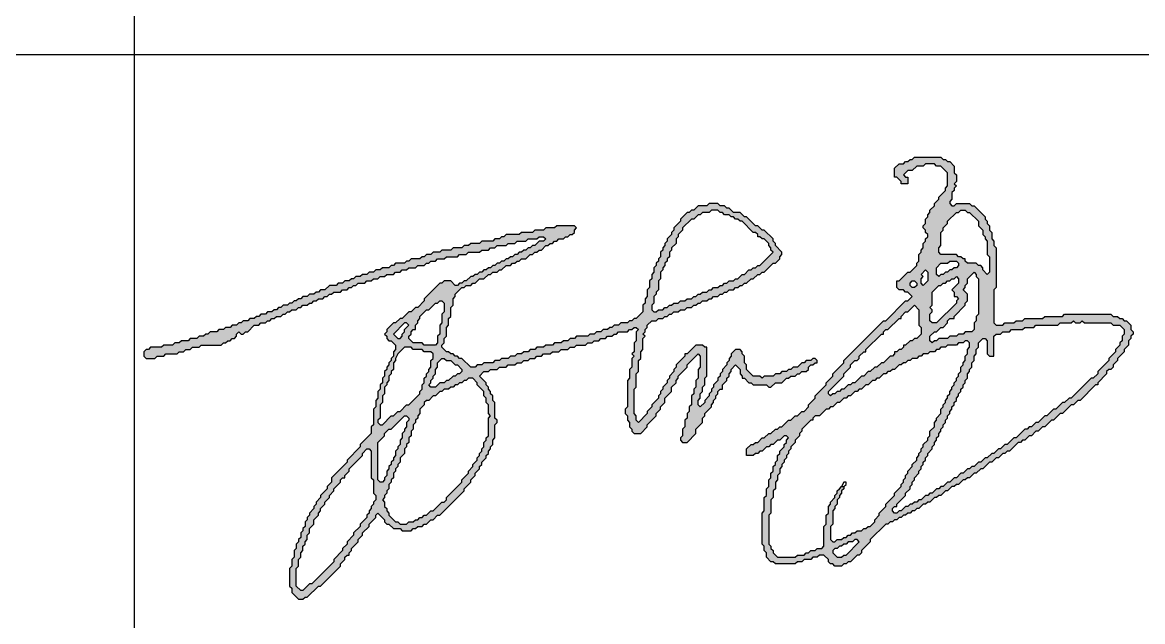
# Model space of a CAD drawing. Extents: x 37173252 to 74842692, y 59158332 to 118813339.
# Drawn here: x 37749441 to 37757051, y 59245144 to 59249210 of the extents above; entities that cross this region are included whole.
import ezdxf

# ---------------------------------------------------------------- set-up
doc = ezdxf.new("R2010")
doc.units = 0
doc.header["$LTSCALE"] = 1000
doc.header["$MEASUREMENT"] = 0
doc.layers.add('TITLIN', color=7, linetype='Continuous')
doc.layers.add('WALL', color=4, linetype='Continuous')

# ---------------------------------------------------------------- blocks, each defined once
blk = doc.blocks.new('TITLEA')
at = {"layer": 'TITLIN'}
for p, q in [((-2510.4, 19532.2), (-2510.4, 9970)), ((-4667.9, 17132.2), (0, 17132.2))]:
    blk.add_line(p, q, dxfattribs=at)
blk = doc.blocks.new('A$C1D1021E3')
at = {"linetype": 'Continuous'}
h = blk.add_hatch(color=256, dxfattribs=at)
h.paths.add_polyline_path([(139, 14), (140, 14), (140, 15), (144, 19), (144, 20), (145, 21), (146, 21), (147, 22), (147, 23), (149, 25), (149, 26), (152, 29), (152, 30), (154, 32), (154, 34), (155, 35), (155, 36), (156, 37), (156, 38), (155, 39), (155, 41), (153, 43), (152, 43), (151, 44), (150, 44), (149, 45), (147, 45), (146, 46), (125, 46), (124, 45), (116, 45), (115, 44), (107, 44), (106, 43), (103, 43), (102, 42), (98, 42), (97, 41), (94, 41), (93, 42), (93, 57), (94, 58), (94, 76), (93, 77), (93, 79), (92, 80), (92, 83), (91, 84), (91, 86), (90, 87), (90, 88), (89, 89), (89, 90), (84, 95), (83, 95), (82, 96), (76, 96), (75, 95), (74, 95), (73, 96), (73, 97), (74, 98), (74, 101), (75, 102), (75, 103), (76, 104), (75, 105), (76, 106), (76, 109), (75, 110), (75, 113), (73, 115), (72, 115), (71, 116), (70, 116), (69, 117), (57, 117), (56, 116), (55, 116), (54, 115), (53, 115), (52, 114), (50, 114), (48, 112), (48, 108), (49, 108), (51, 106), (51, 105), (54, 105), (54, 108), (53, 108), (52, 109), (54, 111), (56, 111), (58, 113), (61, 113), (62, 114), (66, 114), (67, 113), (69, 113), (72, 110), (72, 104), (71, 103), (71, 102), (68, 99), (68, 98), (66, 96), (66, 95), (64, 93), (64, 92), (63, 91), (63, 90), (62, 89), (62, 87), (61, 86), (61, 85), (62, 84), (62, 83), (63, 82), (63, 81), (62, 80), (62, 79), (61, 78), (61, 76), (60, 75), (60, 74), (59, 73), (59, 70), (58, 69), (58, 68), (55, 65), (54, 65), (50, 61), (49, 61), (49, 58), (50, 57), (52, 57), (53, 56), (54, 56), (56, 54), (54, 52), (53, 52), (44, 43), (43, 43), (25, 25), (25, 24), (20, 19), (20, 18), (17, 15), (17, 14), (12, 9), (12, 8), (9, 5), (9, 4), (7, 2), (6, 2), (4, 0), (3, 0), (1, -2), (0, -2), (-3, -5), (-4, -5), (-5, -6), (-6, -6), (-8, -8), (-9, -8), (-11, -10), (-12, -10), (-14, -12), (-15, -12), (-16, -13), (-17, -13), (-19, -15), (-19, -18), (-16, -18), (-15, -17), (-14, -17), (-13, -16), (-12, -16), (-10, -14), (-9, -14), (-8, -13), (-7, -13), (-5, -11), (-4, -11), (-2, -9), (-1, -9), (0, -10), (-1, -11), (-1, -12), (-2, -13), (-2, -14), (-4, -16), (-4, -17), (-5, -18), (-5, -20), (-6, -21), (-6, -22), (-7, -23), (-7, -25), (-8, -26), (-8, -28), (-9, -29), (-9, -32), (-10, -33), (-10, -36), (-11, -37), (-11, -43), (-12, -44), (-12, -58), (-11, -59), (-11, -61), (-10, -62), (-10, -64), (-8, -66), (-7, -66), (-6, -67), (3, -67), (4, -66), (6, -66), (7, -65), (10, -65), (11, -64), (13, -64), (14, -63), (16, -63), (18, -65), (18, -66), (19, -67), (20, -67), (21, -68), (24, -68), (25, -67), (26, -67), (27, -66), (28, -66), (31, -63), (32, -63), (33, -62), (33, -61), (37, -57), (37, -56), (44, -49), (45, -49), (46, -48), (47, -48), (48, -47), (49, -47), (50, -46), (51, -46), (52, -45), (53, -45), (54, -44), (55, -44), (56, -43), (57, -43), (58, -42), (59, -42), (61, -40), (62, -40), (63, -39), (64, -39), (66, -37), (67, -37), (68, -36), (69, -36), (71, -34), (72, -34), (74, -32), (75, -32), (76, -31), (77, -31), (79, -29), (80, -29), (81, -28), (82, -28), (84, -26), (85, -26), (87, -24), (88, -24), (91, -21), (92, -21), (94, -19), (95, -19), (97, -17), (98, -17), (99, -16), (100, -16), (104, -12), (105, -12), (106, -11), (107, -11), (109, -9), (110, -9), (112, -7), (113, -7), (115, -5), (116, -5), (119, -2), (120, -2), (123, 1), (124, 1), (128, 5), (129, 5), (131, 7), (132, 7)])
h.paths.add_polyline_path([(18, 10), (18, 11), (25, 18), (25, 19), (28, 22), (28, 23), (30, 25), (31, 25), (32, 26), (32, 27), (34, 29), (35, 29), (35, 30), (42, 37), (43, 37), (43, 38), (44, 39), (45, 39), (50, 44), (51, 44), (51, 45), (53, 47), (54, 47), (57, 50), (59, 48), (59, 41), (60, 40), (60, 37), (58, 35), (57, 35), (56, 34), (55, 34), (53, 32), (52, 32), (52, 31), (51, 30), (50, 30), (49, 29), (48, 29), (48, 28), (47, 27), (46, 27), (43, 24), (42, 24), (40, 22), (39, 22), (37, 20), (36, 20), (34, 18), (33, 18), (30, 15), (29, 15), (28, 14), (27, 14), (25, 12), (24, 12), (23, 11), (22, 11), (21, 10), (20, 10), (19, 9)], flags=16)
h.paths.add_polyline_path([(17, 3), (18, 3), (19, 4), (20, 4), (22, 6), (23, 6), (25, 8), (26, 8), (27, 9), (28, 9), (30, 11), (31, 11), (32, 12), (33, 12), (35, 14), (36, 14), (38, 16), (39, 16), (40, 17), (41, 17), (43, 19), (44, 19), (45, 20), (46, 20), (47, 21), (48, 21), (50, 23), (51, 23), (52, 24), (53, 24), (54, 25), (55, 25), (56, 26), (58, 26), (59, 27), (60, 27), (61, 28), (63, 28), (64, 29), (66, 29), (67, 30), (68, 30), (69, 31), (71, 31), (72, 32), (76, 32), (77, 33), (79, 33), (80, 34), (81, 34), (82, 33), (82, 31), (81, 30), (81, 28), (80, 27), (80, 25), (79, 24), (79, 23), (78, 22), (78, 20), (77, 19), (77, 18), (76, 17), (76, 16), (75, 15), (75, 14), (74, 13), (74, 12), (73, 11), (73, 10), (72, 9), (72, 8), (71, 7), (71, 6), (70, 5), (70, 4), (69, 3), (69, 1), (67, -1), (67, -2), (66, -3), (66, -5), (64, -7), (64, -9), (63, -10), (63, -11), (61, -13), (61, -14), (60, -15), (60, -16), (59, -17), (59, -18), (58, -19), (58, -20), (56, -22), (56, -23), (54, -25), (54, -26), (53, -27), (53, -28), (52, -29), (52, -30), (51, -31), (51, -32), (48, -35), (48, -36), (44, -40), (44, -41), (41, -44), (41, -45), (39, -47), (39, -48), (37, -50), (36, -50), (35, -51), (34, -51), (33, -52), (31, -52), (30, -53), (29, -53), (28, -54), (27, -54), (26, -55), (25, -55), (24, -56), (22, -56), (21, -57), (20, -57), (19, -56), (19, -50), (20, -49), (20, -43), (21, -42), (21, -41), (22, -40), (22, -38), (23, -37), (23, -36), (24, -35), (24, -34), (25, -33), (25, -32), (24, -32), (23, -33), (22, -34), (22, -35), (21, -36), (21, -37), (19, -39), (19, -40), (18, -41), (18, -44), (17, -45), (17, -49), (16, -50), (16, -59), (15, -60), (13, -60), (12, -61), (10, -61), (9, -62), (8, -62), (7, -63), (4, -63), (3, -64), (-5, -64), (-7, -62), (-7, -61), (-8, -60), (-8, -59), (-9, -58), (-9, -45), (-8, -44), (-8, -38), (-7, -37), (-7, -34), (-6, -33), (-6, -30), (-5, -29), (-5, -27), (-4, -26), (-4, -24), (-3, -23), (-3, -22), (-2, -21), (-2, -20), (-1, -19), (-1, -18), (0, -17), (0, -16), (1, -15), (1, -14), (3, -12), (3, -11), (5, -9), (5, -8), (6, -7), (6, -6), (10, -2), (11, -2), (11, -1), (12, 0), (14, 0)], flags=16)
h.paths.add_polyline_path([(63, -17), (65, -15), (65, -14), (66, -13), (66, -12), (67, -11), (67, -10), (68, -9), (68, -8), (69, -7), (69, -6), (70, -5), (70, -4), (71, -3), (71, -2), (72, -1), (72, 0), (73, 1), (73, 2), (74, 3), (74, 4), (75, 5), (75, 6), (76, 7), (76, 8), (77, 9), (77, 10), (78, 11), (78, 12), (79, 13), (79, 14), (80, 15), (80, 16), (81, 17), (81, 19), (82, 20), (82, 21), (83, 22), (83, 24), (84, 25), (84, 27), (85, 28), (85, 30), (86, 31), (86, 33), (88, 35), (89, 35), (90, 34), (90, 28), (91, 27), (93, 27), (93, 36), (94, 37), (96, 37), (97, 38), (100, 38), (101, 39), (106, 39), (107, 40), (111, 40), (112, 41), (122, 41), (123, 42), (128, 42), (129, 43), (130, 42), (132, 42), (133, 43), (134, 42), (146, 42), (147, 41), (150, 41), (152, 39), (152, 37), (151, 36), (151, 34), (150, 33), (150, 32), (148, 30), (148, 29), (145, 26), (145, 25), (140, 20), (140, 19), (138, 17), (137, 17), (128, 8), (127, 8), (125, 6), (124, 6), (121, 3), (120, 3), (117, 0), (116, 0), (113, -3), (112, -3), (110, -5), (109, -5), (108, -6), (107, -6), (103, -10), (102, -10), (99, -13), (98, -13), (96, -15), (95, -15), (93, -17), (92, -17), (90, -19), (89, -19), (87, -21), (86, -21), (84, -23), (83, -23), (82, -24), (81, -24), (79, -26), (78, -26), (76, -28), (75, -28), (73, -30), (72, -30), (70, -32), (69, -32), (68, -33), (67, -33), (65, -35), (64, -35), (63, -36), (62, -36), (60, -38), (59, -38), (58, -39), (57, -39), (56, -40), (55, -40), (54, -41), (53, -41), (51, -43), (50, -43), (49, -44), (48, -44), (47, -43), (47, -42), (48, -41), (49, -41), (49, -40), (53, -36), (53, -35), (55, -33), (55, -32), (56, -31), (56, -30), (57, -29), (57, -28), (59, -26), (59, -25), (60, -24), (60, -23), (61, -22), (61, -21), (62, -20), (62, -19), (63, -18)], flags=17)
h.paths.add_polyline_path([(64, 34), (64, 36), (66, 38), (67, 38), (69, 40), (70, 40), (72, 42), (72, 43), (73, 44), (75, 44), (75, 45), (80, 50), (80, 51), (81, 52), (81, 55), (79, 57), (80, 58), (80, 59), (81, 60), (81, 62), (84, 65), (85, 64), (85, 63), (86, 62), (86, 46), (85, 45), (85, 43), (84, 42), (84, 39), (83, 38), (80, 38), (79, 37), (77, 37), (76, 36), (73, 36), (72, 35), (68, 35), (67, 34), (66, 34), (65, 33)], flags=16)
h.paths.add_polyline_path([(64, 43), (64, 46), (65, 47), (65, 48), (64, 49), (65, 50), (65, 56), (68, 59), (69, 59), (70, 60), (71, 60), (72, 61), (73, 61), (74, 62), (75, 62), (76, 63), (77, 62), (77, 60), (74, 57), (75, 56), (75, 54), (76, 54), (77, 53), (76, 52), (76, 51), (67, 42), (65, 42)], flags=16)
h.paths.add_polyline_path([(30, -56), (31, -56), (32, -57), (26, -63), (25, -63), (24, -64), (22, -64), (20, -62), (20, -61), (21, -60), (22, -60), (23, -59), (24, -59), (25, -58), (26, -58), (27, -57), (29, -57)], flags=16)
h.paths.add_polyline_path([(56, 58), (55, 59), (55, 60), (56, 61), (57, 61), (58, 60), (58, 59), (57, 58)], flags=16)
h.paths.add_polyline_path([(61, 59), (60, 60), (60, 62), (61, 63), (60, 64), (62, 66), (63, 65), (63, 61)], flags=16)
h.paths.add_polyline_path([(68, 63), (67, 64), (67, 67), (69, 69), (72, 69), (73, 70), (76, 70), (77, 69), (77, 68), (76, 67), (75, 67), (74, 66), (73, 66), (72, 65), (71, 65), (70, 64), (69, 64)], flags=16)
h.paths.add_polyline_path([(69, 73), (68, 74), (68, 76), (69, 77), (69, 83), (70, 84), (70, 85), (72, 87), (72, 88), (76, 92), (77, 92), (78, 93), (80, 93), (81, 92), (82, 92), (86, 88), (86, 86), (88, 84), (88, 82), (89, 81), (89, 80), (90, 79), (90, 73), (91, 72), (91, 65), (90, 64), (88, 66), (88, 67), (87, 68), (86, 68), (85, 69), (81, 69), (80, 70), (80, 71), (79, 71), (78, 72), (77, 72), (76, 73)], flags=16)
h = blk.add_hatch(color=256, dxfattribs=at)
h.paths.add_polyline_path([(-133, 6), (-134, 7), (-134, 9), (-135, 10), (-135, 11), (-136, 12), (-136, 13), (-137, 14), (-137, 15), (-140, 18), (-138, 20), (-136, 20), (-135, 21), (-132, 21), (-131, 22), (-128, 22), (-127, 23), (-124, 23), (-123, 24), (-121, 24), (-120, 25), (-118, 25), (-117, 26), (-115, 26), (-114, 27), (-112, 27), (-111, 28), (-108, 28), (-107, 29), (-104, 29), (-103, 30), (-100, 30), (-99, 31), (-97, 31), (-96, 32), (-92, 32), (-91, 33), (-89, 33), (-88, 34), (-86, 34), (-85, 35), (-83, 35), (-82, 36), (-80, 36), (-79, 37), (-78, 37), (-77, 38), (-73, 38), (-72, 39), (-71, 39), (-70, 40), (-69, 40), (-68, 39), (-69, 38), (-69, 34), (-70, 33), (-70, 29), (-71, 28), (-70, 27), (-71, 26), (-71, 22), (-72, 21), (-72, 17), (-73, 16), (-73, 4), (-74, 3), (-74, 1), (-73, 0), (-73, -2), (-72, -3), (-72, -5), (-71, -6), (-71, -7), (-70, -8), (-67, -8), (-64, -5), (-64, -4), (-60, 0), (-60, 1), (-58, 3), (-58, 4), (-56, 6), (-56, 8), (-53, 11), (-53, 13), (-51, 15), (-51, 16), (-50, 17), (-50, 18), (-46, 22), (-46, 23), (-41, 28), (-40, 27), (-40, 22), (-41, 21), (-41, 17), (-42, 16), (-42, 13), (-43, 12), (-43, 10), (-44, 9), (-44, 5), (-45, 4), (-45, 2), (-46, 1), (-46, -1), (-47, -2), (-47, -5), (-48, -6), (-48, -9), (-49, -10), (-49, -11), (-48, -12), (-46, -12), (-42, -8), (-42, -6), (-39, -3), (-39, -1), (-38, 0), (-38, 1), (-35, 4), (-35, 5), (-34, 6), (-34, 7), (-33, 8), (-33, 9), (-32, 10), (-32, 11), (-31, 12), (-30, 12), (-30, 14), (-28, 16), (-28, 17), (-27, 18), (-27, 19), (-26, 20), (-26, 21), (-24, 23), (-22, 21), (-22, 19), (-21, 18), (-21, 17), (-20, 17), (-18, 15), (-17, 15), (-16, 14), (-10, 14), (-9, 13), (-8, 13), (-6, 15), (-3, 15), (-1, 17), (0, 17), (1, 18), (3, 18), (4, 19), (5, 19), (6, 20), (8, 20), (9, 21), (9, 22), (10, 23), (11, 23), (12, 24), (13, 24), (13, 25), (12, 26), (11, 26), (10, 25), (8, 25), (7, 24), (6, 24), (4, 22), (2, 22), (1, 21), (0, 21), (-1, 20), (-3, 20), (-4, 19), (-6, 19), (-7, 18), (-11, 18), (-12, 17), (-13, 18), (-16, 18), (-19, 21), (-19, 23), (-20, 24), (-20, 27), (-21, 28), (-21, 29), (-22, 30), (-24, 30), (-26, 28), (-26, 27), (-27, 26), (-27, 25), (-28, 24), (-28, 23), (-30, 21), (-30, 20), (-31, 19), (-31, 18), (-32, 17), (-32, 16), (-34, 14), (-34, 13), (-35, 12), (-35, 11), (-36, 10), (-36, 9), (-38, 7), (-38, 6), (-40, 4), (-41, 5), (-41, 7), (-40, 8), (-40, 10), (-39, 11), (-39, 13), (-38, 14), (-38, 17), (-37, 18), (-37, 31), (-38, 31), (-39, 32), (-42, 32), (-46, 28), (-47, 28), (-47, 27), (-51, 23), (-51, 22), (-52, 21), (-52, 20), (-54, 18), (-54, 17), (-55, 16), (-55, 15), (-57, 13), (-57, 12), (-58, 11), (-58, 10), (-59, 9), (-59, 8), (-62, 5), (-62, 4), (-64, 2), (-64, 1), (-68, -3), (-69, -2), (-69, 0), (-70, 1), (-70, 12), (-69, 13), (-69, 19), (-68, 20), (-68, 25), (-67, 26), (-67, 29), (-66, 30), (-66, 35), (-65, 36), (-66, 37), (-65, 38), (-65, 39), (-64, 40), (-64, 41), (-62, 43), (-60, 43), (-59, 44), (-57, 44), (-56, 45), (-55, 45), (-54, 46), (-53, 46), (-52, 47), (-50, 47), (-49, 48), (-47, 48), (-46, 49), (-44, 49), (-43, 50), (-42, 50), (-41, 51), (-40, 51), (-39, 52), (-37, 52), (-36, 53), (-35, 53), (-34, 54), (-32, 54), (-31, 55), (-30, 55), (-29, 56), (-28, 56), (-27, 57), (-25, 57), (-24, 58), (-23, 58), (-22, 59), (-21, 59), (-20, 60), (-19, 60), (-17, 62), (-16, 62), (-14, 64), (-13, 64), (-12, 65), (-11, 65), (-7, 69), (-6, 69), (-4, 71), (-4, 72), (-3, 73), (-3, 74), (-6, 77), (-6, 78), (-7, 79), (-7, 80), (-11, 84), (-12, 84), (-14, 86), (-15, 86), (-19, 90), (-20, 90), (-22, 92), (-25, 92), (-27, 94), (-28, 94), (-29, 95), (-31, 95), (-32, 96), (-36, 96), (-37, 95), (-41, 95), (-43, 93), (-44, 93), (-45, 92), (-46, 92), (-49, 89), (-49, 88), (-52, 85), (-52, 84), (-53, 83), (-53, 82), (-55, 80), (-55, 79), (-56, 78), (-56, 77), (-57, 76), (-57, 75), (-58, 74), (-58, 72), (-59, 71), (-59, 70), (-60, 69), (-60, 68), (-61, 67), (-61, 65), (-62, 64), (-62, 62), (-63, 61), (-63, 58), (-64, 57), (-64, 54), (-65, 53), (-65, 51), (-66, 50), (-66, 47), (-69, 44), (-70, 44), (-71, 43), (-72, 43), (-73, 42), (-76, 42), (-77, 41), (-79, 41), (-80, 40), (-81, 40), (-82, 39), (-84, 39), (-85, 38), (-87, 38), (-88, 37), (-90, 37), (-91, 36), (-96, 36), (-97, 35), (-99, 35), (-100, 34), (-102, 34), (-103, 33), (-106, 33), (-107, 32), (-110, 32), (-111, 31), (-114, 31), (-115, 30), (-117, 30), (-118, 29), (-120, 29), (-121, 28), (-123, 28), (-124, 27), (-126, 27), (-127, 26), (-130, 26), (-131, 25), (-133, 25), (-134, 24), (-138, 24), (-139, 23), (-141, 23), (-142, 22), (-144, 22), (-148, 26), (-149, 26), (-150, 27), (-151, 27), (-152, 28), (-153, 28), (-154, 29), (-155, 29), (-157, 31), (-157, 32), (-156, 33), (-156, 35), (-155, 36), (-155, 40), (-154, 41), (-154, 44), (-153, 45), (-153, 49), (-152, 50), (-152, 53), (-151, 54), (-151, 55), (-148, 58), (-147, 58), (-146, 59), (-144, 59), (-143, 60), (-142, 60), (-140, 62), (-138, 62), (-136, 64), (-135, 64), (-134, 65), (-132, 65), (-131, 66), (-130, 66), (-128, 68), (-126, 68), (-125, 69), (-124, 69), (-123, 70), (-122, 70), (-121, 71), (-119, 71), (-117, 73), (-116, 73), (-115, 74), (-114, 74), (-113, 75), (-112, 75), (-110, 77), (-109, 77), (-108, 78), (-107, 78), (-106, 79), (-105, 79), (-104, 80), (-102, 80), (-101, 81), (-100, 81), (-99, 82), (-98, 82), (-97, 83), (-97, 84), (-96, 85), (-97, 86), (-105, 86), (-106, 85), (-110, 85), (-111, 84), (-115, 84), (-116, 83), (-121, 83), (-122, 82), (-128, 82), (-129, 81), (-130, 81), (-131, 80), (-133, 80), (-134, 79), (-139, 79), (-140, 78), (-144, 78), (-145, 77), (-147, 77), (-148, 76), (-152, 76), (-153, 75), (-157, 75), (-158, 74), (-161, 74), (-162, 73), (-164, 73), (-165, 72), (-166, 72), (-167, 71), (-171, 71), (-172, 70), (-173, 70), (-174, 69), (-178, 69), (-179, 68), (-180, 68), (-181, 67), (-184, 67), (-185, 66), (-187, 66), (-188, 65), (-190, 65), (-191, 64), (-193, 64), (-194, 63), (-196, 63), (-197, 62), (-198, 62), (-199, 61), (-201, 61), (-202, 60), (-204, 60), (-205, 59), (-208, 59), (-210, 57), (-212, 57), (-213, 56), (-214, 56), (-215, 55), (-217, 55), (-218, 54), (-220, 54), (-221, 53), (-222, 53), (-223, 52), (-224, 52), (-225, 51), (-226, 51), (-227, 50), (-229, 50), (-230, 49), (-231, 49), (-232, 48), (-233, 48), (-234, 47), (-236, 47), (-237, 46), (-239, 46), (-240, 45), (-241, 45), (-242, 44), (-244, 44), (-245, 43), (-247, 43), (-248, 42), (-249, 42), (-250, 41), (-252, 41), (-253, 40), (-255, 40), (-256, 39), (-258, 39), (-259, 38), (-262, 38), (-263, 37), (-264, 37), (-265, 36), (-267, 36), (-268, 35), (-271, 35), (-272, 34), (-275, 34), (-276, 33), (-278, 33), (-279, 32), (-283, 32), (-284, 31), (-289, 31), (-290, 30), (-291, 30), (-292, 29), (-292, 27), (-291, 26), (-287, 26), (-286, 27), (-283, 27), (-282, 28), (-277, 28), (-276, 29), (-274, 29), (-273, 30), (-271, 30), (-270, 31), (-267, 31), (-266, 32), (-257, 32), (-256, 33), (-255, 33), (-254, 34), (-253, 34), (-252, 35), (-251, 35), (-250, 36), (-250, 37), (-249, 38), (-248, 37), (-247, 37), (-246, 38), (-245, 38), (-242, 41), (-240, 41), (-239, 42), (-237, 42), (-236, 43), (-235, 43), (-234, 44), (-233, 44), (-232, 45), (-230, 45), (-229, 46), (-228, 46), (-227, 47), (-226, 47), (-225, 48), (-223, 48), (-222, 49), (-221, 49), (-220, 50), (-218, 50), (-217, 51), (-216, 51), (-215, 52), (-214, 52), (-213, 53), (-211, 53), (-210, 54), (-209, 54), (-208, 55), (-207, 55), (-206, 56), (-203, 56), (-202, 57), (-200, 57), (-199, 58), (-198, 58), (-197, 59), (-196, 59), (-195, 60), (-192, 60), (-191, 61), (-189, 61), (-188, 62), (-186, 62), (-185, 63), (-183, 63), (-182, 64), (-179, 64), (-178, 65), (-176, 65), (-175, 66), (-173, 66), (-172, 67), (-169, 67), (-168, 68), (-165, 68), (-164, 69), (-163, 69), (-162, 70), (-160, 70), (-159, 71), (-156, 71), (-155, 72), (-150, 72), (-149, 73), (-146, 73), (-145, 74), (-140, 74), (-139, 75), (-136, 75), (-135, 76), (-133, 76), (-132, 77), (-128, 77), (-127, 78), (-124, 78), (-123, 79), (-119, 79), (-118, 80), (-114, 80), (-113, 81), (-111, 81), (-110, 80), (-111, 79), (-113, 79), (-115, 77), (-116, 77), (-117, 76), (-118, 76), (-119, 75), (-120, 75), (-121, 74), (-122, 74), (-123, 73), (-124, 73), (-125, 72), (-126, 72), (-127, 71), (-128, 71), (-129, 70), (-130, 70), (-131, 69), (-132, 69), (-133, 68), (-134, 68), (-135, 67), (-136, 67), (-137, 66), (-138, 66), (-139, 65), (-140, 65), (-141, 64), (-142, 64), (-143, 63), (-144, 63), (-146, 61), (-147, 61), (-148, 60), (-149, 60), (-150, 59), (-151, 59), (-153, 61), (-156, 61), (-157, 60), (-158, 60), (-165, 53), (-165, 52), (-168, 49), (-169, 49), (-171, 47), (-172, 47), (-175, 44), (-176, 44), (-178, 42), (-179, 42), (-182, 39), (-182, 38), (-183, 37), (-182, 36), (-182, 35), (-181, 34), (-180, 34), (-178, 32), (-178, 30), (-179, 29), (-179, 27), (-180, 26), (-180, 25), (-181, 24), (-181, 23), (-182, 22), (-182, 21), (-183, 20), (-183, 18), (-184, 17), (-184, 15), (-185, 14), (-185, 12), (-186, 11), (-186, 8), (-187, 7), (-187, 4), (-188, 3), (-188, -4), (-189, -5), (-189, -8), (-194, -13), (-194, -14), (-200, -20), (-200, -21), (-207, -28), (-207, -30), (-209, -32), (-209, -33), (-212, -36), (-212, -37), (-214, -39), (-214, -40), (-215, -41), (-215, -42), (-217, -44), (-217, -45), (-218, -46), (-218, -47), (-219, -48), (-219, -50), (-220, -51), (-220, -52), (-221, -53), (-221, -55), (-222, -56), (-222, -57), (-223, -58), (-223, -60), (-224, -61), (-224, -64), (-225, -65), (-225, -68), (-226, -69), (-226, -77), (-225, -78), (-225, -80), (-222, -83), (-220, -83), (-219, -82), (-218, -82), (-213, -77), (-212, -77), (-203, -68), (-203, -67), (-201, -65), (-201, -64), (-200, -63), (-199, -63), (-199, -62), (-198, -61), (-198, -60), (-195, -57), (-195, -56), (-193, -54), (-193, -53), (-190, -50), (-190, -49), (-187, -46), (-187, -45), (-186, -44), (-183, -47), (-183, -48), (-182, -49), (-181, -49), (-179, -51), (-176, -51), (-175, -52), (-171, -52), (-170, -51), (-169, -51), (-168, -50), (-166, -50), (-165, -49), (-164, -49), (-162, -47), (-161, -47), (-159, -45), (-158, -45), (-147, -34), (-147, -33), (-144, -30), (-144, -29), (-142, -27), (-142, -26), (-140, -24), (-140, -23), (-139, -22), (-139, -21), (-137, -19), (-137, -18), (-136, -17), (-136, -16), (-135, -15), (-135, -14), (-134, -13), (-134, -11), (-133, -10), (-133, -4), (-132, -3), (-132, -2), (-133, -1)])
h.paths.add_polyline_path([(-172, 5), (-173, 5), (-176, 2), (-177, 2), (-179, 0), (-180, 0), (-184, -4), (-185, -4), (-186, -3), (-186, -2), (-185, -1), (-185, 5), (-184, 6), (-184, 9), (-183, 10), (-183, 13), (-182, 14), (-182, 15), (-181, 16), (-181, 18), (-180, 19), (-180, 20), (-179, 21), (-179, 24), (-178, 25), (-178, 26), (-177, 28), (-174, 31), (-171, 31), (-170, 30), (-166, 30), (-165, 29), (-162, 29), (-161, 28), (-161, 26), (-162, 25), (-162, 22), (-163, 21), (-163, 20), (-164, 19), (-164, 18), (-165, 17), (-165, 15), (-166, 14), (-166, 12), (-167, 11), (-167, 10)], flags=16)
h.paths.add_polyline_path([(-167, 3), (-165, 5), (-165, 6), (-164, 7), (-163, 7), (-161, 9), (-160, 9), (-158, 11), (-157, 11), (-156, 12), (-154, 12), (-153, 13), (-152, 13), (-151, 14), (-150, 14), (-149, 15), (-148, 15), (-147, 16), (-146, 16), (-145, 17), (-143, 17), (-141, 15), (-141, 14), (-138, 11), (-138, 9), (-137, 8), (-137, 6), (-136, 5), (-136, 1), (-135, 0), (-136, -1), (-136, -9), (-137, -10), (-137, -11), (-138, -12), (-138, -14), (-139, -15), (-139, -16), (-140, -17), (-140, -18), (-141, -19), (-141, -20), (-143, -22), (-143, -23), (-145, -25), (-145, -26), (-148, -29), (-148, -30), (-155, -37), (-155, -38), (-156, -39), (-157, -39), (-161, -43), (-162, -43), (-164, -45), (-165, -45), (-166, -46), (-167, -46), (-168, -47), (-169, -47), (-170, -48), (-172, -48), (-173, -49), (-176, -49), (-177, -48), (-178, -48), (-181, -45), (-181, -44), (-182, -43), (-182, -42), (-183, -41), (-183, -39), (-184, -38), (-183, -37), (-183, -36), (-182, -35), (-182, -34), (-181, -33), (-181, -31), (-180, -30), (-180, -29), (-179, -28), (-179, -26), (-178, -25), (-178, -24), (-177, -23), (-177, -22), (-176, -21), (-176, -19), (-174, -17), (-174, -15), (-173, -14), (-173, -13), (-172, -12), (-172, -10), (-171, -9), (-171, -7), (-170, -6), (-170, -4), (-169, -3), (-169, -2), (-168, -1), (-168, 0), (-167, 1)], flags=16)
h.paths.add_polyline_path([(-173, 0), (-172, -1), (-172, -2), (-173, -3), (-173, -5), (-174, -6), (-174, -7), (-175, -8), (-175, -10), (-176, -11), (-176, -13), (-177, -14), (-177, -15), (-178, -16), (-178, -18), (-179, -19), (-179, -20), (-180, -21), (-180, -22), (-181, -23), (-181, -24), (-182, -25), (-182, -27), (-183, -28), (-183, -29), (-184, -30), (-185, -30), (-186, -29), (-186, -12), (-183, -9), (-183, -8), (-181, -6), (-180, -6), (-174, 0)], flags=16)
h.paths.add_polyline_path([(-162, 13), (-163, 14), (-162, 15), (-162, 16), (-161, 17), (-161, 18), (-160, 19), (-160, 21), (-159, 22), (-159, 24), (-157, 26), (-156, 26), (-155, 25), (-153, 25), (-151, 23), (-150, 23), (-148, 21), (-148, 20), (-149, 19), (-150, 19), (-151, 18), (-152, 18), (-154, 16), (-155, 16), (-156, 15), (-158, 15), (-160, 13)], flags=16)
h.paths.add_polyline_path([(-189, -16), (-189, -28), (-188, -29), (-188, -35), (-187, -36), (-187, -38), (-188, -39), (-188, -40), (-189, -41), (-189, -42), (-190, -43), (-190, -44), (-191, -45), (-191, -46), (-194, -49), (-194, -50), (-197, -53), (-197, -54), (-200, -57), (-200, -58), (-202, -60), (-202, -61), (-206, -65), (-206, -66), (-216, -76), (-217, -76), (-220, -79), (-221, -79), (-223, -77), (-223, -69), (-222, -68), (-222, -65), (-221, -64), (-221, -62), (-220, -61), (-220, -59), (-219, -58), (-219, -57), (-218, -56), (-218, -54), (-217, -53), (-217, -51), (-215, -49), (-215, -47), (-213, -45), (-213, -44), (-212, -43), (-212, -42), (-210, -40), (-210, -39), (-208, -37), (-208, -36), (-206, -34), (-206, -33), (-203, -30), (-203, -29), (-202, -28), (-201, -28), (-201, -27), (-199, -25), (-199, -24), (-193, -18), (-193, -17), (-191, -15), (-190, -15)], flags=16)
h.paths.add_polyline_path([(-165, 32), (-166, 33), (-170, 33), (-172, 35), (-172, 36), (-171, 37), (-171, 38), (-170, 39), (-169, 39), (-169, 41), (-168, 42), (-168, 43), (-167, 44), (-167, 45), (-164, 48), (-163, 48), (-160, 51), (-159, 51), (-158, 52), (-157, 52), (-156, 51), (-156, 47), (-157, 46), (-157, 42), (-158, 41), (-158, 37), (-159, 36), (-159, 33), (-160, 32)], flags=16)
h.paths.add_polyline_path([(-176, 35), (-177, 35), (-179, 37), (-174, 42), (-173, 42), (-172, 41), (-174, 39), (-174, 38), (-175, 37), (-175, 36)], flags=16)
h.paths.add_polyline_path([(-62, 48), (-62, 50), (-61, 51), (-61, 54), (-60, 55), (-60, 56), (-59, 57), (-59, 61), (-58, 62), (-58, 65), (-57, 66), (-57, 67), (-56, 68), (-56, 69), (-55, 70), (-55, 71), (-54, 72), (-54, 74), (-53, 75), (-53, 76), (-51, 78), (-51, 80), (-50, 81), (-50, 82), (-48, 84), (-48, 85), (-44, 89), (-43, 89), (-41, 91), (-40, 91), (-39, 92), (-36, 92), (-35, 93), (-32, 93), (-31, 92), (-30, 92), (-29, 91), (-27, 91), (-26, 90), (-25, 90), (-24, 89), (-23, 89), (-22, 88), (-21, 88), (-16, 83), (-15, 83), (-14, 82), (-14, 81), (-13, 81), (-12, 80), (-11, 80), (-9, 78), (-9, 77), (-8, 76), (-8, 75), (-7, 74), (-13, 68), (-14, 68), (-15, 67), (-16, 67), (-17, 66), (-18, 66), (-20, 64), (-21, 64), (-23, 62), (-24, 62), (-25, 61), (-27, 61), (-28, 60), (-29, 60), (-30, 59), (-31, 59), (-32, 58), (-34, 58), (-35, 57), (-36, 57), (-37, 56), (-39, 56), (-40, 55), (-41, 55), (-42, 54), (-43, 54), (-44, 53), (-46, 53), (-47, 52), (-49, 52), (-50, 51), (-52, 51), (-53, 50), (-54, 50), (-55, 49), (-56, 49), (-57, 48), (-59, 48), (-60, 47), (-61, 47)], flags=17)
for p, q in [((-174, 31), (-177, 28)), ((-171, 31), (-174, 31)), ((-170, 30), (-171, 31)), ((-177, 28), (-178, 26)), ((-178, 26), (-178, 25)), ((-166, 30), (-170, 30)), ((-165, 29), (-166, 30)), ((-162, 29), (-165, 29)), ((-161, 28), (-162, 29)), ((-162, 25), (-161, 26)), ((-161, 26), (-161, 28)), ((-179, 21), (-180, 20)), ((-178, 25), (-179, 24)), ((-179, 24), (-179, 21)), ((-163, 21), (-162, 22)), ((-163, 20), (-163, 21)), ((-162, 22), (-162, 25)), ((-181, 16), (-182, 15)), ((-180, 19), (-181, 18)), ((-181, 18), (-181, 16)), ((-180, 20), (-180, 19)), ((-165, 17), (-164, 18)), ((-165, 15), (-165, 17)), ((-164, 19), (-163, 20)), ((-164, 18), (-164, 19)), ((-182, 14), (-183, 13)), ((-183, 13), (-183, 10)), ((-182, 15), (-182, 14)), ((-167, 11), (-166, 12)), ((-167, 10), (-167, 11)), ((-166, 14), (-165, 15)), ((-166, 12), (-166, 14)), ((-184, 6), (-185, 5)), ((-183, 10), (-184, 9)), ((-184, 9), (-184, 6)), ((-172, 5), (-167, 10)), ((-185, 5), (-185, -1)), ((-184, -4), (-180, 0)), ((-180, 0), (-179, 0)), ((-179, 0), (-177, 2)), ((-177, 2), (-176, 2)), ((-176, 2), (-173, 5)), ((-173, 5), (-172, 5)), ((-185, -1), (-186, -2)), ((-186, -2), (-186, -3)), ((-186, -3), (-185, -4)), ((-185, -4), (-184, -4))]:
    blk.add_line(p, q, dxfattribs=at)
for points in [[(156, 38), (156, 37), (155, 36), (155, 35), (154, 34), (154, 32), (152, 30), (152, 29), (149, 26), (149, 25), (147, 23), (147, 22), (146, 21), (145, 21), (144, 20), (144, 19), (140, 15), (140, 14), (139, 14), (132, 7), (131, 7), (129, 5), (128, 5), (124, 1), (123, 1), (120, -2), (119, -2), (116, -5), (115, -5), (113, -7), (112, -7), (110, -9), (109, -9), (107, -11), (106, -11), (105, -12), (104, -12), (100, -16), (99, -16), (98, -17), (97, -17), (95, -19), (94, -19), (92, -21), (91, -21), (88, -24), (87, -24), (85, -26), (84, -26), (82, -28), (81, -28), (80, -29), (79, -29), (77, -31), (76, -31), (75, -32), (74, -32), (72, -34), (71, -34), (69, -36), (68, -36), (67, -37), (66, -37), (64, -39), (63, -39), (62, -40), (61, -40), (59, -42), (58, -42), (57, -43), (56, -43), (55, -44), (54, -44), (53, -45), (52, -45), (51, -46), (50, -46), (49, -47), (48, -47), (47, -48), (46, -48), (45, -49), (44, -49), (37, -56), (37, -57), (33, -61), (33, -62), (32, -63), (31, -63), (28, -66), (27, -66), (26, -67), (25, -67), (24, -68), (21, -68), (20, -67), (19, -67), (18, -66), (18, -65), (16, -63), (14, -63), (13, -64), (11, -64), (10, -65), (7, -65), (6, -66), (4, -66), (3, -67), (-6, -67), (-7, -66), (-8, -66), (-10, -64), (-10, -62), (-11, -61), (-11, -59), (-12, -58), (-12, -44), (-11, -43), (-11, -37), (-10, -36), (-10, -33), (-9, -32), (-9, -29), (-8, -28), (-8, -26), (-7, -25), (-7, -23), (-6, -22), (-6, -21), (-5, -20), (-5, -18), (-4, -17), (-4, -16), (-2, -14), (-2, -13), (-1, -12), (-1, -11), (0, -10), (-1, -9), (-2, -9), (-4, -11), (-5, -11), (-7, -13), (-8, -13), (-9, -14), (-10, -14), (-12, -16), (-13, -16), (-14, -17), (-15, -17), (-16, -18), (-19, -18), (-19, -15), (-17, -13), (-16, -13), (-15, -12), (-14, -12), (-12, -10), (-11, -10), (-9, -8), (-8, -8), (-6, -6), (-5, -6), (-4, -5), (-3, -5), (0, -2), (1, -2), (3, 0), (4, 0), (6, 2), (7, 2), (9, 4), (9, 5), (12, 8), (12, 9), (17, 14), (17, 15), (20, 18), (20, 19), (25, 24), (25, 25), (43, 43), (44, 43), (53, 52), (54, 52), (56, 54), (54, 56), (53, 56), (52, 57), (50, 57), (49, 58), (49, 61), (50, 61), (54, 65), (55, 65), (58, 68), (58, 69), (59, 70), (59, 73), (60, 74), (60, 75), (61, 76), (61, 78), (62, 79), (62, 80), (63, 81), (63, 82), (62, 83), (62, 84), (61, 85), (61, 86), (62, 87), (62, 89), (63, 90), (63, 91), (64, 92), (64, 93), (66, 95), (66, 96), (68, 98), (68, 99), (71, 102), (71, 103), (72, 104), (72, 110), (69, 113), (67, 113), (66, 114), (62, 114), (61, 113), (58, 113), (56, 111), (54, 111), (52, 109), (53, 108), (54, 108), (54, 105), (51, 105), (51, 106), (49, 108), (48, 108), (48, 112), (50, 114), (52, 114), (53, 115), (54, 115), (55, 116), (56, 116), (57, 117), (69, 117), (70, 116), (71, 116), (72, 115), (73, 115), (75, 113), (75, 110), (76, 109), (76, 106), (75, 105), (76, 104), (75, 103), (75, 102), (74, 101), (74, 98), (73, 97), (73, 96), (74, 95), (75, 95), (76, 96), (82, 96), (83, 95), (84, 95), (89, 90), (89, 89), (90, 88), (90, 87), (91, 86), (91, 84), (92, 83), (92, 80), (93, 79), (93, 77), (94, 76), (94, 58), (93, 57), (93, 42), (94, 41), (97, 41), (98, 42), (102, 42), (103, 43), (106, 43), (107, 44), (115, 44), (116, 45), (124, 45), (125, 46), (146, 46), (147, 45), (149, 45), (150, 44), (151, 44), (152, 43), (153, 43), (155, 41), (155, 39), (156, 38)], [(-180, 25), (-181, 24), (-181, 23), (-182, 22), (-182, 21), (-183, 20), (-183, 18), (-184, 17), (-184, 15), (-185, 14), (-185, 12), (-186, 11), (-186, 8), (-187, 7), (-187, 4), (-188, 3), (-188, -4), (-189, -5), (-189, -8), (-194, -13), (-194, -14), (-200, -20), (-200, -21), (-207, -28), (-207, -30), (-209, -32), (-209, -33), (-212, -36), (-212, -37), (-214, -39), (-214, -40), (-215, -41), (-215, -42), (-217, -44), (-217, -45), (-218, -46), (-218, -47), (-219, -48), (-219, -50), (-220, -51), (-220, -52), (-221, -53), (-221, -55), (-222, -56), (-222, -57), (-223, -58), (-223, -60), (-224, -61), (-224, -64), (-225, -65), (-225, -68), (-226, -69), (-226, -77), (-225, -78), (-225, -80), (-222, -83), (-220, -83), (-219, -82), (-218, -82), (-213, -77), (-212, -77), (-203, -68), (-203, -67), (-201, -65), (-201, -64), (-200, -63), (-199, -63), (-199, -62), (-198, -61), (-198, -60), (-195, -57), (-195, -56), (-193, -54), (-193, -53), (-190, -50), (-190, -49), (-187, -46), (-187, -45), (-186, -44), (-183, -47), (-183, -48), (-182, -49), (-181, -49), (-179, -51), (-176, -51), (-175, -52), (-171, -52), (-170, -51), (-169, -51), (-168, -50), (-166, -50), (-165, -49), (-164, -49), (-162, -47), (-161, -47), (-159, -45), (-158, -45), (-147, -34), (-147, -33), (-144, -30), (-144, -29), (-142, -27), (-142, -26), (-140, -24), (-140, -23), (-139, -22), (-139, -21), (-137, -19), (-137, -18), (-136, -17), (-136, -16), (-135, -15), (-135, -14), (-134, -13), (-134, -11), (-133, -10), (-133, -4), (-132, -3), (-132, -2), (-133, -1), (-133, 6), (-134, 7), (-134, 9), (-135, 10), (-135, 11), (-136, 12), (-136, 13), (-137, 14), (-137, 15), (-140, 18), (-138, 20), (-136, 20), (-135, 21), (-132, 21), (-131, 22), (-128, 22), (-127, 23), (-124, 23), (-123, 24), (-121, 24), (-120, 25), (-118, 25), (-117, 26), (-115, 26), (-114, 27), (-112, 27), (-111, 28), (-108, 28), (-107, 29), (-104, 29), (-103, 30), (-100, 30), (-99, 31), (-97, 31), (-96, 32), (-92, 32), (-91, 33), (-89, 33), (-88, 34), (-86, 34), (-85, 35), (-83, 35), (-82, 36), (-80, 36), (-79, 37), (-78, 37), (-77, 38), (-73, 38), (-72, 39), (-71, 39), (-70, 40), (-69, 40), (-68, 39), (-69, 38), (-69, 34), (-70, 33), (-70, 29), (-71, 28), (-70, 27), (-71, 26), (-71, 22), (-72, 21), (-72, 17), (-73, 16), (-73, 4), (-74, 3), (-74, 1), (-73, 0), (-73, -2), (-72, -3), (-72, -5), (-71, -6), (-71, -7), (-70, -8), (-67, -8), (-64, -5), (-64, -4), (-60, 0), (-60, 1), (-58, 3), (-58, 4), (-56, 6), (-56, 8), (-53, 11), (-53, 13), (-51, 15), (-51, 16), (-50, 17), (-50, 18), (-46, 22), (-46, 23), (-41, 28), (-40, 27), (-40, 22), (-41, 21), (-41, 17), (-42, 16), (-42, 13), (-43, 12), (-43, 10), (-44, 9), (-44, 5), (-45, 4), (-45, 2), (-46, 1), (-46, -1), (-47, -2), (-47, -5), (-48, -6), (-48, -9), (-49, -10), (-49, -11), (-48, -12), (-46, -12), (-42, -8), (-42, -6), (-39, -3), (-39, -1), (-38, 0), (-38, 1), (-35, 4), (-35, 5), (-34, 6), (-34, 7), (-33, 8), (-33, 9), (-32, 10), (-32, 11), (-31, 12), (-30, 12), (-30, 14), (-28, 16), (-28, 17), (-27, 18), (-27, 19), (-26, 20), (-26, 21), (-24, 23), (-22, 21), (-22, 19), (-21, 18), (-21, 17), (-20, 17), (-18, 15), (-17, 15), (-16, 14), (-10, 14), (-9, 13), (-8, 13), (-6, 15), (-3, 15), (-1, 17), (0, 17), (1, 18), (3, 18), (4, 19), (5, 19), (6, 20), (8, 20), (9, 21), (9, 22), (10, 23), (11, 23), (12, 24), (13, 24), (13, 25), (12, 26), (11, 26), (10, 25), (8, 25), (7, 24), (6, 24), (4, 22), (2, 22), (1, 21), (0, 21), (-1, 20), (-3, 20), (-4, 19), (-6, 19), (-7, 18), (-11, 18), (-12, 17), (-13, 18), (-16, 18), (-19, 21), (-19, 23), (-20, 24), (-20, 27), (-21, 28), (-21, 29), (-22, 30), (-24, 30), (-26, 28), (-26, 27), (-27, 26), (-27, 25), (-28, 24), (-28, 23), (-30, 21), (-30, 20), (-31, 19), (-31, 18), (-32, 17), (-32, 16), (-34, 14), (-34, 13), (-35, 12), (-35, 11), (-36, 10), (-36, 9), (-38, 7), (-38, 6), (-40, 4), (-41, 5), (-41, 7), (-40, 8), (-40, 10), (-39, 11), (-39, 13), (-38, 14), (-38, 17), (-37, 18), (-37, 31), (-38, 31), (-39, 32), (-42, 32), (-46, 28), (-47, 28), (-47, 27), (-51, 23), (-51, 22), (-52, 21), (-52, 20), (-54, 18), (-54, 17), (-55, 16), (-55, 15), (-57, 13), (-57, 12), (-58, 11), (-58, 10), (-59, 9), (-59, 8), (-62, 5), (-62, 4), (-64, 2), (-64, 1), (-68, -3), (-69, -2), (-69, 0), (-70, 1), (-70, 12), (-69, 13), (-69, 19), (-68, 20), (-68, 25), (-67, 26), (-67, 29), (-66, 30), (-66, 35), (-65, 36), (-66, 37), (-65, 38), (-65, 39), (-64, 40), (-64, 41), (-62, 43), (-60, 43), (-59, 44), (-57, 44), (-56, 45), (-55, 45), (-54, 46), (-53, 46), (-52, 47), (-50, 47), (-49, 48), (-47, 48), (-46, 49), (-44, 49), (-43, 50), (-42, 50), (-41, 51), (-40, 51), (-39, 52), (-37, 52), (-36, 53), (-35, 53), (-34, 54), (-32, 54), (-31, 55), (-30, 55), (-29, 56), (-28, 56), (-27, 57), (-25, 57), (-24, 58), (-23, 58), (-22, 59), (-21, 59), (-20, 60), (-19, 60), (-17, 62), (-16, 62), (-14, 64), (-13, 64), (-12, 65), (-11, 65), (-7, 69), (-6, 69), (-4, 71), (-4, 72), (-3, 73), (-3, 74), (-6, 77), (-6, 78), (-7, 79), (-7, 80), (-11, 84), (-12, 84), (-14, 86), (-15, 86), (-19, 90), (-20, 90), (-22, 92), (-25, 92), (-27, 94), (-28, 94), (-29, 95), (-31, 95), (-32, 96), (-36, 96), (-37, 95), (-41, 95), (-43, 93), (-44, 93), (-45, 92), (-46, 92), (-49, 89), (-49, 88), (-52, 85), (-52, 84), (-53, 83), (-53, 82), (-55, 80), (-55, 79), (-56, 78), (-56, 77), (-57, 76), (-57, 75), (-58, 74), (-58, 72), (-59, 71), (-59, 70), (-60, 69), (-60, 68), (-61, 67), (-61, 65), (-62, 64), (-62, 62), (-63, 61), (-63, 58), (-64, 57), (-64, 54), (-65, 53), (-65, 51), (-66, 50), (-66, 47), (-69, 44), (-70, 44), (-71, 43), (-72, 43), (-73, 42), (-76, 42), (-77, 41), (-79, 41), (-80, 40), (-81, 40), (-82, 39), (-84, 39), (-85, 38), (-87, 38), (-88, 37), (-90, 37), (-91, 36), (-96, 36), (-97, 35), (-99, 35), (-100, 34), (-102, 34), (-103, 33), (-106, 33), (-107, 32), (-110, 32), (-111, 31), (-114, 31), (-115, 30), (-117, 30), (-118, 29), (-120, 29), (-121, 28), (-123, 28), (-124, 27), (-126, 27), (-127, 26), (-130, 26), (-131, 25), (-133, 25), (-134, 24), (-138, 24), (-139, 23), (-141, 23), (-142, 22), (-144, 22), (-148, 26), (-149, 26), (-150, 27), (-151, 27), (-152, 28), (-153, 28), (-154, 29), (-155, 29), (-157, 31), (-157, 32), (-156, 33), (-156, 35), (-155, 36), (-155, 40), (-154, 41), (-154, 44), (-153, 45), (-153, 49), (-152, 50), (-152, 53), (-151, 54), (-151, 55), (-148, 58), (-147, 58), (-146, 59), (-144, 59), (-143, 60), (-142, 60), (-140, 62), (-138, 62), (-136, 64), (-135, 64), (-134, 65), (-132, 65), (-131, 66), (-130, 66), (-128, 68), (-126, 68), (-125, 69), (-124, 69), (-123, 70), (-122, 70), (-121, 71), (-119, 71), (-117, 73), (-116, 73), (-115, 74), (-114, 74), (-113, 75), (-112, 75), (-110, 77), (-109, 77), (-108, 78), (-107, 78), (-106, 79), (-105, 79), (-104, 80), (-102, 80), (-101, 81), (-100, 81), (-99, 82), (-98, 82), (-97, 83), (-97, 84), (-96, 85), (-97, 86), (-105, 86), (-106, 85), (-110, 85), (-111, 84), (-115, 84), (-116, 83), (-121, 83), (-122, 82), (-128, 82), (-129, 81), (-130, 81), (-131, 80), (-133, 80), (-134, 79), (-139, 79), (-140, 78), (-144, 78), (-145, 77), (-147, 77), (-148, 76), (-152, 76), (-153, 75), (-157, 75), (-158, 74), (-161, 74), (-162, 73), (-164, 73), (-165, 72), (-166, 72), (-167, 71), (-171, 71), (-172, 70), (-173, 70), (-174, 69), (-178, 69), (-179, 68), (-180, 68), (-181, 67), (-184, 67), (-185, 66), (-187, 66), (-188, 65), (-190, 65), (-191, 64), (-193, 64), (-194, 63), (-196, 63), (-197, 62), (-198, 62), (-199, 61), (-201, 61), (-202, 60), (-204, 60), (-205, 59), (-208, 59), (-210, 57), (-212, 57), (-213, 56), (-214, 56), (-215, 55), (-217, 55), (-218, 54), (-220, 54), (-221, 53), (-222, 53), (-223, 52), (-224, 52), (-225, 51), (-226, 51), (-227, 50), (-229, 50), (-230, 49), (-231, 49), (-232, 48), (-233, 48), (-234, 47), (-236, 47), (-237, 46), (-239, 46), (-240, 45), (-241, 45), (-242, 44), (-244, 44), (-245, 43), (-247, 43), (-248, 42), (-249, 42), (-250, 41), (-252, 41), (-253, 40), (-255, 40), (-256, 39), (-258, 39), (-259, 38), (-262, 38), (-263, 37), (-264, 37), (-265, 36), (-267, 36), (-268, 35), (-271, 35), (-272, 34), (-275, 34), (-276, 33), (-278, 33), (-279, 32), (-283, 32), (-284, 31), (-289, 31), (-290, 30), (-291, 30), (-292, 29), (-292, 27), (-291, 26), (-287, 26), (-286, 27), (-283, 27), (-282, 28), (-277, 28), (-276, 29), (-274, 29), (-273, 30), (-271, 30), (-270, 31), (-267, 31), (-266, 32), (-257, 32), (-256, 33), (-255, 33), (-254, 34), (-253, 34), (-252, 35), (-251, 35), (-250, 36), (-250, 37), (-249, 38), (-248, 37), (-247, 37), (-246, 38), (-245, 38), (-242, 41), (-240, 41), (-239, 42), (-237, 42), (-236, 43), (-235, 43), (-234, 44), (-233, 44), (-232, 45), (-230, 45), (-229, 46), (-228, 46), (-227, 47), (-226, 47), (-225, 48), (-223, 48), (-222, 49), (-221, 49), (-220, 50), (-218, 50), (-217, 51), (-216, 51), (-215, 52), (-214, 52), (-213, 53), (-211, 53), (-210, 54), (-209, 54), (-208, 55), (-207, 55), (-206, 56), (-203, 56), (-202, 57), (-200, 57), (-199, 58), (-198, 58), (-197, 59), (-196, 59), (-195, 60), (-192, 60), (-191, 61), (-189, 61), (-188, 62), (-186, 62), (-185, 63), (-183, 63), (-182, 64), (-179, 64), (-178, 65), (-176, 65), (-175, 66), (-173, 66), (-172, 67), (-169, 67), (-168, 68), (-165, 68), (-164, 69), (-163, 69), (-162, 70), (-160, 70), (-159, 71), (-156, 71), (-155, 72), (-150, 72), (-149, 73), (-146, 73), (-145, 74), (-140, 74), (-139, 75), (-136, 75), (-135, 76), (-133, 76), (-132, 77), (-128, 77), (-127, 78), (-124, 78), (-123, 79), (-119, 79), (-118, 80), (-114, 80)], [(-7, 74), (-8, 75), (-8, 76), (-9, 77), (-9, 78), (-11, 80), (-12, 80), (-13, 81), (-14, 81), (-14, 82), (-15, 83), (-16, 83), (-21, 88), (-22, 88), (-23, 89), (-24, 89), (-25, 90), (-26, 90), (-27, 91), (-29, 91), (-30, 92), (-31, 92), (-32, 93), (-35, 93), (-36, 92), (-39, 92), (-40, 91), (-41, 91), (-43, 89), (-44, 89), (-48, 85), (-48, 84), (-50, 82), (-50, 81), (-51, 80), (-51, 78), (-53, 76), (-53, 75), (-54, 74), (-54, 72), (-55, 71), (-55, 70), (-56, 69), (-56, 68), (-57, 67), (-57, 66), (-58, 65), (-58, 62), (-59, 61), (-59, 57), (-60, 56), (-60, 55), (-61, 54), (-61, 51), (-62, 50), (-62, 48), (-61, 47), (-60, 47), (-59, 48), (-57, 48), (-56, 49), (-55, 49), (-54, 50), (-53, 50), (-52, 51), (-50, 51), (-49, 52), (-47, 52), (-46, 53), (-44, 53), (-43, 54), (-42, 54), (-41, 55), (-40, 55), (-39, 56), (-37, 56), (-36, 57), (-35, 57), (-34, 58), (-32, 58), (-31, 59), (-30, 59), (-29, 60), (-28, 60), (-27, 61), (-25, 61), (-24, 62), (-23, 62), (-21, 64), (-20, 64), (-18, 66), (-17, 66), (-16, 67), (-15, 67), (-14, 68), (-13, 68), (-7, 74)], [(91, 72), (91, 65), (90, 64), (88, 66), (88, 67), (87, 68), (86, 68), (85, 69), (81, 69), (80, 70), (80, 71), (79, 71), (78, 72), (77, 72), (76, 73), (69, 73), (68, 74), (68, 76), (69, 77), (69, 83), (70, 84), (70, 85), (72, 87), (72, 88), (76, 92), (77, 92), (78, 93), (80, 93), (81, 92), (82, 92), (86, 88), (86, 86), (88, 84), (88, 82), (89, 81), (89, 80), (90, 79), (90, 73), (91, 72)], [(-114, 80), (-113, 81), (-111, 81), (-110, 80), (-111, 79), (-113, 79), (-115, 77), (-116, 77), (-117, 76), (-118, 76), (-119, 75), (-120, 75), (-121, 74), (-122, 74), (-123, 73), (-124, 73), (-125, 72), (-126, 72), (-127, 71), (-128, 71), (-129, 70), (-130, 70), (-131, 69), (-132, 69), (-133, 68), (-134, 68), (-135, 67), (-136, 67), (-137, 66), (-138, 66), (-139, 65), (-140, 65), (-141, 64), (-142, 64), (-143, 63), (-144, 63), (-146, 61), (-147, 61), (-148, 60), (-149, 60), (-150, 59), (-151, 59), (-153, 61), (-156, 61), (-157, 60), (-158, 60), (-165, 53), (-165, 52), (-168, 49), (-169, 49), (-171, 47), (-172, 47), (-175, 44), (-176, 44), (-178, 42), (-179, 42), (-182, 39), (-182, 38), (-183, 37), (-182, 36), (-182, 35), (-181, 34), (-180, 34), (-178, 32), (-178, 30), (-179, 29), (-179, 27)], [(63, 65), (63, 61), (61, 59), (60, 60), (60, 62), (61, 63), (60, 64), (62, 66), (63, 65)], [(77, 69), (77, 68), (76, 67), (75, 67), (74, 66), (73, 66), (72, 65), (71, 65), (70, 64), (69, 64), (68, 63), (67, 64), (67, 67), (69, 69), (72, 69), (73, 70), (76, 70), (77, 69)], [(58, 60), (58, 59), (57, 58), (56, 58), (55, 59), (55, 60), (56, 61), (57, 61), (58, 60)], [(86, 62), (86, 46), (85, 45), (85, 43), (84, 42), (84, 39), (83, 38), (80, 38), (79, 37), (77, 37), (76, 36), (73, 36), (72, 35), (68, 35), (67, 34), (66, 34), (65, 33), (64, 34), (64, 36), (66, 38), (67, 38), (69, 40), (70, 40), (72, 42), (72, 43), (73, 44), (75, 44), (75, 45), (80, 50), (80, 51), (81, 52), (81, 55), (79, 57), (80, 58), (80, 59), (81, 60), (81, 62), (84, 65), (85, 64), (85, 63), (86, 62)], [(77, 62), (77, 60), (74, 57), (75, 56), (75, 54), (76, 54), (77, 53), (76, 52), (76, 51), (67, 42), (65, 42), (64, 43), (64, 46), (65, 47), (65, 48), (64, 49), (65, 50), (65, 56), (68, 59), (69, 59), (70, 60), (71, 60), (72, 61), (73, 61), (74, 62), (75, 62), (76, 63), (77, 62)], [(-156, 51), (-156, 47), (-157, 46), (-157, 42), (-158, 41), (-158, 37), (-159, 36), (-159, 33), (-160, 32), (-165, 32), (-166, 33), (-170, 33), (-172, 35), (-172, 36), (-171, 37), (-171, 38), (-170, 39), (-169, 39), (-169, 41), (-168, 42), (-168, 43), (-167, 44), (-167, 45), (-164, 48), (-163, 48), (-160, 51), (-159, 51), (-158, 52), (-157, 52), (-156, 51)], [(60, 40), (60, 37), (58, 35), (57, 35), (56, 34), (55, 34), (53, 32), (52, 32), (52, 31), (51, 30), (50, 30), (49, 29), (48, 29), (48, 28), (47, 27), (46, 27), (43, 24), (42, 24), (40, 22), (39, 22), (37, 20), (36, 20), (34, 18), (33, 18), (30, 15), (29, 15), (28, 14), (27, 14), (25, 12), (24, 12), (23, 11), (22, 11), (21, 10), (20, 10), (19, 9), (18, 10), (18, 11), (25, 18), (25, 19), (28, 22), (28, 23), (30, 25), (31, 25), (32, 26), (32, 27), (34, 29), (35, 29), (35, 30), (42, 37), (43, 37), (43, 38), (44, 39), (45, 39), (50, 44), (51, 44), (51, 45), (53, 47), (54, 47), (57, 50), (59, 48), (59, 41), (60, 40)], [(-172, 41), (-173, 42), (-174, 42), (-179, 37), (-177, 35), (-176, 35), (-175, 36), (-175, 37), (-174, 38), (-174, 39), (-172, 41)], [(152, 39), (152, 37), (151, 36), (151, 34), (150, 33), (150, 32), (148, 30), (148, 29), (145, 26), (145, 25), (140, 20), (140, 19), (138, 17), (137, 17), (128, 8), (127, 8), (125, 6), (124, 6), (121, 3), (120, 3), (117, 0), (116, 0), (113, -3), (112, -3), (110, -5), (109, -5), (108, -6), (107, -6), (103, -10), (102, -10), (99, -13), (98, -13), (96, -15), (95, -15), (93, -17), (92, -17), (90, -19), (89, -19), (87, -21), (86, -21), (84, -23), (83, -23), (82, -24), (81, -24), (79, -26), (78, -26), (76, -28), (75, -28), (73, -30), (72, -30), (70, -32), (69, -32), (68, -33), (67, -33), (65, -35), (64, -35), (63, -36), (62, -36), (60, -38), (59, -38), (58, -39), (57, -39), (56, -40), (55, -40), (54, -41), (53, -41), (51, -43), (50, -43), (49, -44), (48, -44), (47, -43), (47, -42), (48, -41), (49, -41), (49, -40), (53, -36), (53, -35), (55, -33), (55, -32), (56, -31), (56, -30), (57, -29), (57, -28), (59, -26), (59, -25), (60, -24), (60, -23), (61, -22), (61, -21), (62, -20), (62, -19), (63, -18), (63, -17), (65, -15), (65, -14), (66, -13), (66, -12), (67, -11), (67, -10), (68, -9), (68, -8), (69, -7), (69, -6), (70, -5), (70, -4), (71, -3), (71, -2), (72, -1), (72, 0), (73, 1), (73, 2), (74, 3), (74, 4), (75, 5), (75, 6), (76, 7), (76, 8), (77, 9), (77, 10), (78, 11), (78, 12), (79, 13), (79, 14), (80, 15), (80, 16), (81, 17), (81, 19), (82, 20), (82, 21), (83, 22), (83, 24), (84, 25), (84, 27), (85, 28), (85, 30), (86, 31), (86, 33), (88, 35), (89, 35), (90, 34), (90, 28), (91, 27), (93, 27), (93, 36), (94, 37), (96, 37), (97, 38), (100, 38), (101, 39), (106, 39), (107, 40), (111, 40), (112, 41), (122, 41), (123, 42), (128, 42), (129, 43), (130, 42), (132, 42), (133, 43), (134, 42), (146, 42), (147, 41), (150, 41), (152, 39)], [(22, -38), (22, -40), (21, -41), (21, -42), (20, -43), (20, -49), (19, -50), (19, -56), (20, -57), (21, -57), (22, -56), (24, -56), (25, -55), (26, -55), (27, -54), (28, -54), (29, -53), (30, -53), (31, -52), (33, -52), (34, -51), (35, -51), (36, -50), (37, -50), (39, -48), (39, -47), (41, -45), (41, -44), (44, -41), (44, -40), (48, -36), (48, -35), (51, -32), (51, -31), (52, -30), (52, -29), (53, -28), (53, -27), (54, -26), (54, -25), (56, -23), (56, -22), (58, -20), (58, -19), (59, -18), (59, -17), (60, -16), (60, -15), (61, -14), (61, -13), (63, -11), (63, -10), (64, -9), (64, -7), (66, -5), (66, -3), (67, -2), (67, -1), (69, 1), (69, 3), (70, 4), (70, 5), (71, 6), (71, 7), (72, 8), (72, 9), (73, 10), (73, 11), (74, 12), (74, 13), (75, 14), (75, 15), (76, 16), (76, 17), (77, 18), (77, 19), (78, 20), (78, 22), (79, 23), (79, 24), (80, 25), (80, 27), (81, 28), (81, 30), (82, 31), (82, 33), (81, 34), (80, 34), (79, 33), (77, 33), (76, 32), (72, 32), (71, 31), (69, 31), (68, 30), (67, 30), (66, 29), (64, 29), (63, 28), (61, 28), (60, 27), (59, 27), (58, 26), (56, 26), (55, 25), (54, 25), (53, 24), (52, 24), (51, 23), (50, 23), (48, 21), (47, 21), (46, 20), (45, 20), (44, 19), (43, 19), (41, 17), (40, 17), (39, 16), (38, 16), (36, 14), (35, 14), (33, 12), (32, 12), (31, 11), (30, 11), (28, 9), (27, 9), (26, 8), (25, 8), (23, 6), (22, 6), (20, 4), (19, 4), (18, 3), (17, 3), (14, 0), (12, 0), (11, -1), (11, -2), (10, -2), (6, -6), (6, -7), (5, -8), (5, -9), (3, -11), (3, -12), (1, -14), (1, -15), (0, -16), (0, -17), (-1, -18), (-1, -19), (-2, -20), (-2, -21), (-3, -22), (-3, -23), (-4, -24), (-4, -26), (-5, -27), (-5, -29), (-6, -30), (-6, -33), (-7, -34), (-7, -37), (-8, -38), (-8, -44), (-9, -45), (-9, -58), (-8, -59), (-8, -60), (-7, -61), (-7, -62), (-5, -64), (3, -64), (4, -63), (7, -63), (8, -62), (9, -62), (10, -61), (12, -61), (13, -60), (15, -60), (16, -59), (16, -50), (17, -49), (17, -45), (18, -44), (18, -41), (19, -40), (19, -39), (21, -37), (21, -36), (22, -35)], [(-179, 27), (-180, 26), (-180, 25)], [(-148, 21), (-148, 20), (-149, 19), (-150, 19), (-151, 18), (-152, 18), (-154, 16), (-155, 16), (-156, 15), (-158, 15), (-160, 13), (-162, 13), (-163, 14), (-162, 15), (-162, 16), (-161, 17), (-161, 18), (-160, 19), (-160, 21), (-159, 22), (-159, 24), (-157, 26), (-156, 26), (-155, 25), (-153, 25), (-151, 23), (-150, 23), (-148, 21)], [(-135, 0), (-136, 1), (-136, 5), (-137, 6), (-137, 8), (-138, 9), (-138, 11), (-141, 14), (-141, 15), (-143, 17), (-145, 17), (-146, 16), (-147, 16), (-148, 15), (-149, 15), (-150, 14), (-151, 14), (-152, 13), (-153, 13), (-154, 12), (-156, 12), (-157, 11), (-158, 11), (-160, 9), (-161, 9), (-163, 7), (-164, 7), (-165, 6), (-165, 5), (-167, 3), (-167, 1), (-168, 0), (-168, -1), (-169, -2), (-169, -3), (-170, -4), (-170, -6), (-171, -7), (-171, -9), (-172, -10), (-172, -12), (-173, -13), (-173, -14), (-174, -15), (-174, -17), (-176, -19), (-176, -21), (-177, -22), (-177, -23), (-178, -24), (-178, -25), (-179, -26), (-179, -28), (-180, -29), (-180, -30), (-181, -31), (-181, -33), (-182, -34), (-182, -35), (-183, -36), (-183, -37), (-184, -38), (-183, -39), (-183, -41), (-182, -42), (-182, -43), (-181, -44), (-181, -45), (-178, -48), (-177, -48), (-176, -49), (-173, -49), (-172, -48), (-170, -48), (-169, -47), (-168, -47), (-167, -46), (-166, -46), (-165, -45), (-164, -45), (-162, -43), (-161, -43), (-157, -39), (-156, -39), (-155, -38), (-155, -37), (-148, -30), (-148, -29), (-145, -26), (-145, -25), (-143, -23), (-143, -22), (-141, -20), (-141, -19), (-140, -18), (-140, -17), (-139, -16), (-139, -15), (-138, -14), (-138, -12), (-137, -11), (-137, -10), (-136, -9), (-136, -1), (-135, 0)], [(-172, -1), (-172, -2), (-173, -3), (-173, -5), (-174, -6), (-174, -7), (-175, -8), (-175, -10), (-176, -11), (-176, -13), (-177, -14), (-177, -15), (-178, -16), (-178, -18), (-179, -19), (-179, -20), (-180, -21), (-180, -22), (-181, -23), (-181, -24), (-182, -25), (-182, -27), (-183, -28), (-183, -29), (-184, -30), (-185, -30), (-186, -29), (-186, -12), (-183, -9), (-183, -8), (-181, -6), (-180, -6), (-174, 0), (-173, 0), (-172, -1)], [(-187, -36), (-187, -38), (-188, -39), (-188, -40), (-189, -41), (-189, -42), (-190, -43), (-190, -44), (-191, -45), (-191, -46), (-194, -49), (-194, -50), (-197, -53), (-197, -54), (-200, -57), (-200, -58), (-202, -60), (-202, -61), (-206, -65), (-206, -66), (-216, -76), (-217, -76), (-220, -79), (-221, -79), (-223, -77), (-223, -69), (-222, -68), (-222, -65), (-221, -64), (-221, -62), (-220, -61), (-220, -59), (-219, -58), (-219, -57), (-218, -56), (-218, -54), (-217, -53), (-217, -51), (-215, -49), (-215, -47), (-213, -45), (-213, -44), (-212, -43), (-212, -42), (-210, -40), (-210, -39), (-208, -37), (-208, -36), (-206, -34), (-206, -33), (-203, -30), (-203, -29), (-202, -28), (-201, -28), (-201, -27), (-199, -25), (-199, -24), (-193, -18), (-193, -17), (-191, -15), (-190, -15), (-189, -16), (-189, -28), (-188, -29), (-188, -35), (-187, -36)], [(25, -32), (26, -31), (26, -30), (25, -30), (24, -32)], [(25, -32), (25, -33), (24, -34), (24, -35), (23, -36), (23, -37), (22, -38)], [(22, -35), (22, -34), (23, -33)], [(23, -33), (24, -32), (25, -32)], [(32, -57), (31, -56), (30, -56), (29, -57), (27, -57), (26, -58), (25, -58), (24, -59), (23, -59), (22, -60), (21, -60), (20, -61), (20, -62), (22, -64), (24, -64), (25, -63), (26, -63), (32, -57)]]:
    blk.add_lwpolyline(points, dxfattribs=at)
blk = doc.blocks.new('tk')
at = {"xscale": 5.000000000000001, "yscale": 5.000000000000001, "zscale": 5.000000000000001}
blk.add_blockref('TITLEA', (39418676.1, 59131780.7), dxfattribs=at)
at = {"color": 4, "xscale": 15, "yscale": 15, "zscale": 15}
blk.add_blockref('A$C1D1021E3', (39410570.9, 59214989), dxfattribs=at)

msp = doc.modelspace()

# ---------------------------------------------------------------- block references
at = {"layer": 'WALL'}
msp.add_blockref('tk', (-1655924.43, 31550.97), dxfattribs=at)

doc.saveas('drawing.dxf')
